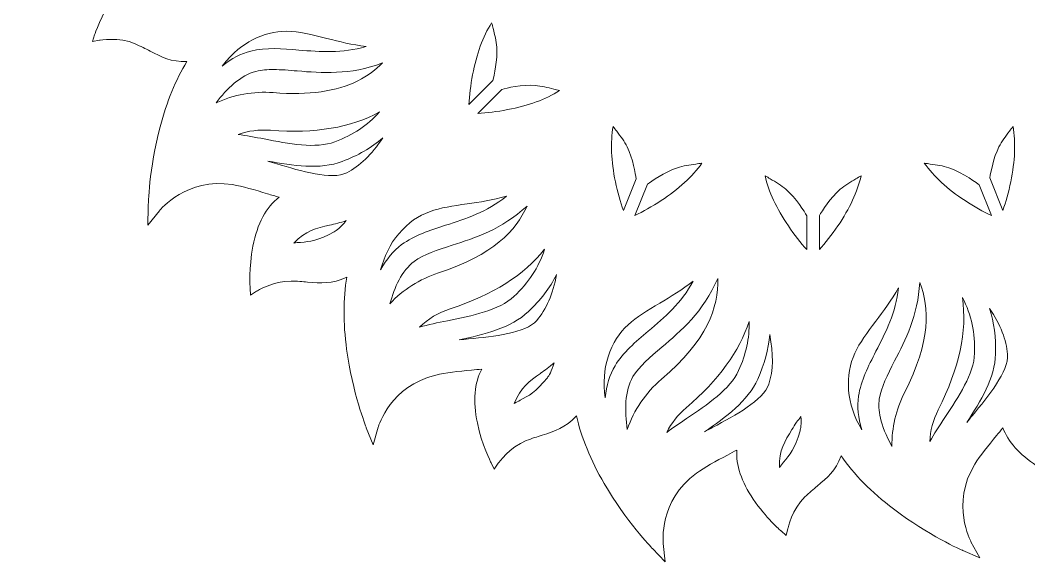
# Model space of a CAD drawing. Header units: millimetres. Extents: x 33 to 1311, y -849 to -20.
# Drawn here: x 32.5 to 272.9, y -849.2 to -720 of the extents above; entities that cross this region are included whole.
import ezdxf

# ---------------------------------------------------------------- set-up
doc = ezdxf.new("R2010")
doc.units = ezdxf.units.MM
doc.header["$MEASUREMENT"] = 0
doc.layers.add('Layer 5', color=7, linetype='Continuous')

msp = doc.modelspace()

# ---------------------------------------------------------------- linework, layer by layer
at = {"layer": 'Layer 5', "lineweight": 0}
for points, knots in [([(406, -695.91), (405.9, -695.93), (395.79, -696.97), (389.28, -688.02), (387.84, -686.04), (386.42, -683.38), (384.92, -680.57), (384.31, -679.42), (383.68, -678.25), (383.03, -677.08), (386.73, -677.46), (390.88, -676.15), (395.26, -673.2), (399.64, -670.25), (402.68, -666.74), (402.81, -666.59), (402.81, -666.59), (403.9, -665.32), (403.9, -665.32), (403.9, -665.32), (402.26, -664.96), (402.26, -664.96), (402.22, -664.95), (397.62, -663.92), (394.71, -660.9), (393.69, -659.83), (392.88, -658.87), (392.11, -657.94), (390.36, -655.86), (388.9, -654.11), (386.15, -652.78), (390.18, -649.82), (394.09, -645.88), (397.79, -641.02), (404.1, -632.74), (407.57, -624.81), (407.72, -624.48), (407.72, -624.48), (409.47, -620.43), (409.47, -620.43), (409.47, -620.43), (405.61, -622.57), (405.61, -622.57), (405.52, -622.62), (396.58, -627.46), (387.14, -621.67), (385.05, -620.4), (382.73, -618.49), (380.27, -616.46), (379.09, -615.5), (377.89, -614.51), (376.65, -613.54), (380.41, -612.6), (383.93, -609.75), (386.98, -605.14), (389.9, -600.74), (391.36, -596.33), (391.42, -596.14), (391.42, -596.14), (391.95, -594.55), (391.95, -594.55), (391.95, -594.55), (390.3, -594.85), (390.3, -594.85), (390.25, -594.85), (385.61, -595.66), (381.77, -593.98), (380.41, -593.39), (379.3, -592.81), (378.23, -592.25), (375.91, -591.04), (373.94, -590.02), (371.08, -589.79), (373.52, -585.62), (375.52, -580.67), (377.02, -575), (379.68, -564.94), (379.85, -556.28), (379.86, -555.92), (379.86, -555.92), (379.93, -551.5), (379.93, -551.5), (379.93, -551.5), (377.18, -554.96), (377.18, -554.96), (377.12, -555.04), (370.71, -562.93), (359.77, -561.2), (357.36, -560.82), (354.48, -559.94), (351.43, -559.02), (349.88, -558.55), (348.3, -558.06), (346.69, -557.62), (349.89, -555.33), (352.11, -551.32), (353.18, -545.79), (354.19, -540.61), (353.86, -535.97), (353.84, -535.78), (353.84, -535.78), (353.72, -534.11), (353.72, -534.11), (353.72, -534.11), (352.3, -535.01), (352.3, -535.01), (352.26, -535.04), (348.29, -537.56), (344.09, -537.48), (342.62, -537.45), (341.37, -537.34), (340.16, -537.23), (337.61, -537.01), (335.43, -536.82), (332.77, -537.64), (333.4, -532.92), (333.34, -527.66), (332.56, -521.95), (331.17, -511.64), (328.02, -503.58), (327.88, -503.24), (327.88, -503.24), (326.27, -499.17), (326.27, -499.17), (326.27, -499.17), (325.05, -503.37), (325.05, -503.37), (324.93, -503.77), (322.06, -513.23), (311.35, -515.81), (308.97, -516.38), (305.98, -516.67), (302.8, -516.98), (301.09, -517.15), (299.33, -517.32), (297.57, -517.54), (299.72, -514.2), (300.26, -509.59), (299.12, -504), (298.07, -498.83), (295.99, -494.67), (295.9, -494.5), (295.9, -494.5), (295.14, -493), (295.14, -493), (295.14, -493), (294.19, -494.38), (294.19, -494.38), (294.16, -494.42), (291.45, -498.27), (287.54, -499.8), (286.17, -500.34), (284.97, -500.71), (283.81, -501.08), (281.43, -501.82), (279.4, -502.47), (277.32, -504.14), (276.08, -499.6), (274.04, -494.85), (271.19, -489.95), (265.95, -480.96), (259.96, -474.72), (259.71, -474.46), (259.71, -474.46), (256.66, -471.31), (256.66, -471.31), (256.66, -471.31), (257.14, -475.66), (257.14, -475.66), (257.18, -476.08), (258.15, -485.92), (249.24, -492.4), (247.26, -493.83), (244.61, -495.25), (241.79, -496.75), (240.28, -497.55), (238.73, -498.39), (237.2, -499.26), (237.89, -495.35), (236.62, -490.89), (233.44, -486.17), (230.49, -481.8), (226.98, -478.75), (226.83, -478.63), (226.83, -478.63), (225.56, -477.54), (225.56, -477.54), (225.56, -477.54), (225.2, -479.17), (225.2, -479.17), (225.19, -479.22), (224.16, -483.82), (221.14, -486.72), (220.07, -487.75), (219.11, -488.55), (218.18, -489.33), (216.27, -490.93), (214.63, -492.31), (213.35, -494.66), (210.47, -490.93), (206.76, -487.32), (202.24, -483.88), (193.96, -477.57), (186.04, -474.1), (185.7, -473.96), (185.7, -473.96), (181.65, -472.2), (181.65, -472.2), (181.65, -472.2), (183.79, -476.06), (183.79, -476.06), (183.84, -476.15), (188.68, -485.09), (182.9, -494.54), (181.62, -496.62), (179.71, -498.94), (177.68, -501.41), (176.6, -502.72), (175.49, -504.08), (174.41, -505.47), (173.55, -501.6), (170.68, -497.97), (165.94, -494.84), (161.54, -491.92), (157.13, -490.46), (156.94, -490.4), (156.94, -490.4), (155.35, -489.88), (155.35, -489.88), (155.35, -489.88), (155.64, -491.53), (155.64, -491.53), (155.65, -491.57), (156.46, -496.21), (154.78, -500.05), (154.19, -501.41), (153.61, -502.52), (153.05, -503.59), (151.89, -505.81), (150.91, -507.7), (150.62, -510.37), (146.53, -508.03), (141.71, -506.1), (136.22, -504.65), (126.16, -501.99), (117.5, -501.82), (117.14, -501.81), (117.14, -501.81), (112.72, -501.74), (112.72, -501.74), (112.72, -501.74), (116.18, -504.49), (116.18, -504.49), (116.26, -504.55), (124.15, -510.96), (122.42, -521.9), (122.04, -524.31), (121.17, -527.19), (120.24, -530.24), (119.74, -531.87), (119.23, -533.55), (118.77, -535.24), (116.49, -532.01), (112.46, -529.76), (106.89, -528.68), (101.71, -527.67), (97.07, -528), (96.88, -528.02), (96.88, -528.02), (96.72, -528.03), (96.72, -528.03), (96.72, -528.03), (96.41, -527.96), (96.41, -527.96), (96.41, -527.96), (96.48, -528.05), (96.48, -528.05), (96.48, -528.05), (95.21, -528.14), (95.21, -528.14), (95.21, -528.14), (96.11, -529.55), (96.11, -529.55), (96.14, -529.59), (98.66, -533.57), (98.58, -537.77), (98.55, -539.24), (98.44, -540.49), (98.33, -541.7), (98.11, -544.19), (97.92, -546.31), (98.68, -548.88), (94, -548.28), (88.81, -548.35), (83.17, -549.11), (72.86, -550.5), (64.8, -553.65), (64.46, -553.79), (64.46, -553.79), (60.39, -555.4), (60.39, -555.4), (60.39, -555.4), (64.59, -556.62), (64.59, -556.62), (65, -556.74), (74.45, -559.61), (77.03, -570.32), (77.6, -572.7), (77.89, -575.7), (78.2, -578.87), (78.34, -580.33), (78.49, -581.83), (78.67, -583.33), (75.3, -580.99), (70.56, -580.37), (64.77, -581.55), (59.6, -582.6), (55.44, -584.68), (55.27, -584.77), (55.27, -584.77), (53.78, -585.53), (53.78, -585.53), (53.78, -585.53), (55.15, -586.48), (55.15, -586.48), (55.19, -586.51), (59.04, -589.22), (60.57, -593.13), (61.11, -594.5), (61.49, -595.7), (61.85, -596.85), (62.7, -599.58), (63.42, -601.85), (65.71, -604.26), (61.07, -605.48), (56.2, -607.56), (51.18, -610.48), (42.18, -615.72), (35.94, -621.71), (35.68, -621.97), (35.68, -621.97), (32.53, -625.01), (32.53, -625.01), (32.53, -625.01), (36.89, -624.54), (36.89, -624.54), (37.3, -624.49), (47.14, -623.53), (53.62, -632.43), (55.05, -634.41), (56.47, -637.07), (57.97, -639.88), (58.51, -640.89), (59.06, -641.92), (59.63, -642.95), (55.76, -642.33), (51.37, -643.6), (46.72, -646.74), (42.34, -649.69), (39.3, -653.2), (39.17, -653.35), (39.17, -653.35), (38.08, -654.62), (38.08, -654.62), (38.08, -654.62), (39.72, -654.98), (39.72, -654.98), (39.76, -654.99), (44.36, -656.02), (47.27, -659.04), (48.29, -660.11), (49.09, -661.07), (49.87, -662), (51.82, -664.32), (53.42, -666.23), (56.85, -667.6), (52.78, -670.57), (48.84, -674.53), (45.1, -679.43), (38.79, -687.71), (35.32, -695.64), (35.18, -695.97), (35.18, -695.97), (33.42, -700.02), (33.42, -700.02), (33.42, -700.02), (37.28, -697.88), (37.28, -697.88), (37.37, -697.83), (46.31, -692.99), (55.76, -698.77), (57.84, -700.05), (60.17, -701.96), (62.63, -703.99), (63.47, -704.68), (64.33, -705.38), (65.2, -706.08), (61.39, -706.99), (57.82, -709.84), (54.72, -714.52), (51.81, -718.92), (50.34, -723.33), (50.28, -723.51), (50.28, -723.51), (49.76, -725.11), (49.76, -725.11), (49.76, -725.11), (51.41, -724.81), (51.41, -724.81), (51.46, -724.8), (56.1, -724), (59.94, -725.68), (61.29, -726.27), (62.41, -726.85), (63.48, -727.41), (66.21, -728.83), (68.46, -730), (72.26, -729.92), (69.61, -734.24), (67.46, -739.44), (65.87, -745.45), (63.21, -755.51), (63.04, -764.17), (63.04, -764.53), (63.04, -764.53), (62.97, -768.91), (62.97, -768.91), (62.97, -768.91), (65.71, -765.49), (65.71, -765.49), (65.97, -765.17), (72.24, -757.53), (83.12, -759.25), (85.54, -759.63), (88.42, -760.5), (91.46, -761.43), (92.37, -761.71), (93.29, -761.99), (94.22, -762.26), (91.16, -764.58), (89.03, -768.53), (87.99, -773.9), (86.98, -779.09), (87.31, -783.72), (87.33, -783.92), (87.33, -783.92), (87.45, -785.59), (87.45, -785.59), (87.45, -785.59), (88.86, -784.68), (88.86, -784.68), (88.9, -784.66), (92.88, -782.14), (97.08, -782.22), (98.55, -782.25), (99.8, -782.36), (101.01, -782.46), (104.16, -782.74), (106.73, -782.97), (110.36, -781.3), (109.5, -786.4), (109.48, -792.17), (110.33, -798.5), (111.72, -808.81), (114.88, -816.87), (115.01, -817.21), (115.01, -817.21), (116.62, -821.28), (116.62, -821.28), (116.62, -821.28), (117.85, -817.08), (117.85, -817.08), (117.96, -816.68), (120.84, -807.22), (131.55, -804.64), (133.92, -804.07), (136.92, -803.78), (140.09, -803.47), (140.9, -803.39), (141.72, -803.31), (142.54, -803.22), (140.78, -806.5), (140.4, -810.84), (141.47, -816.03), (142.54, -821.22), (144.64, -825.39), (144.73, -825.56), (144.73, -825.56), (145.5, -827.06), (145.5, -827.06), (145.5, -827.06), (146.46, -825.68), (146.46, -825.68), (146.48, -825.65), (149.21, -821.79), (153.13, -820.27), (154.51, -819.73), (155.72, -819.36), (156.88, -818.99), (159.91, -818.05), (162.38, -817.28), (165.1, -814.37), (166.24, -819.48), (168.44, -824.9), (171.7, -830.5), (176.94, -839.49), (182.94, -845.73), (183.19, -845.99), (183.19, -845.99), (186.26, -849.17), (186.26, -849.17), (186.26, -849.17), (185.76, -844.78), (185.76, -844.78), (185.75, -844.68), (184.7, -834.57), (193.66, -828.05), (195.63, -826.62), (198.29, -825.2), (201.1, -823.7), (201.83, -823.31), (202.56, -822.92), (203.3, -822.52), (203.08, -826.09), (204.4, -830.07), (207.22, -834.25), (210.17, -838.63), (213.68, -841.67), (213.83, -841.8), (213.83, -841.8), (215.1, -842.89), (215.1, -842.89), (215.1, -842.89), (215.46, -841.25), (215.46, -841.25), (215.47, -841.21), (216.5, -836.61), (219.52, -833.7), (220.59, -832.68), (221.55, -831.87), (222.48, -831.09), (224.85, -829.11), (226.79, -827.48), (228.17, -823.91), (231.2, -828.3), (235.38, -832.56), (240.65, -836.57), (248.93, -842.88), (256.86, -846.35), (257.19, -846.49), (257.19, -846.49), (261.24, -848.25), (261.24, -848.25), (261.24, -848.25), (259.1, -844.39), (259.1, -844.39), (259.05, -844.3), (254.22, -835.36), (260, -825.91), (261.27, -823.83), (263.18, -821.51), (265.21, -819.04), (265.7, -818.45), (266.2, -817.84), (266.7, -817.22), (267.94, -820.49), (270.64, -823.56), (274.71, -826.27), (279.13, -829.22), (283.56, -830.7), (283.74, -830.77), (283.74, -830.77), (285.34, -831.29), (285.34, -831.29), (285.34, -831.29), (285.04, -829.63), (285.04, -829.63), (285.03, -829.59), (284.22, -824.91), (285.89, -821.05), (286.48, -819.68), (287.06, -818.57), (287.62, -817.49), (289.03, -814.76), (290.18, -812.52), (290.12, -808.76), (294.63, -811.71), (300.18, -814.08), (306.67, -815.8), (316.74, -818.46), (325.39, -818.63), (325.75, -818.64), (325.75, -818.64), (330.17, -818.71), (330.17, -818.71), (330.17, -818.71), (326.71, -815.96), (326.71, -815.96), (326.63, -815.9), (318.74, -809.49), (320.47, -798.55), (320.85, -796.14), (321.73, -793.26), (322.65, -790.21), (322.91, -789.38), (323.16, -788.54), (323.41, -787.7), (325.79, -789.94), (329.26, -791.54), (333.69, -792.41), (338.87, -793.41), (343.51, -793.08), (343.7, -793.06), (343.7, -793.06), (345.37, -792.94), (345.37, -792.94), (345.37, -792.94), (344.47, -791.53), (344.47, -791.53), (344.44, -791.49), (341.92, -787.51), (342, -783.32), (342.03, -781.84), (342.14, -780.59), (342.25, -779.38), (342.5, -776.56), (342.7, -774.21), (341.55, -771.14), (344.41, -771.7), (347.48, -771.98), (350.76, -771.98), (353.61, -771.98), (356.6, -771.77), (359.73, -771.35), (370.04, -769.95), (378.1, -766.8), (378.44, -766.67), (378.44, -766.67), (382.51, -765.06), (382.51, -765.06), (382.51, -765.06), (378.31, -763.83), (378.31, -763.83), (377.91, -763.72), (368.45, -760.84), (365.87, -750.13), (365.3, -747.76), (365.01, -744.76), (364.7, -741.59), (364.6, -740.59), (364.5, -739.56), (364.39, -738.54), (367.58, -740.01), (371.68, -740.28), (376.51, -739.3), (381.68, -738.25), (385.84, -736.16), (386.01, -736.08), (386.01, -736.08), (387.51, -735.32), (387.51, -735.32), (387.51, -735.32), (386.13, -734.36), (386.13, -734.36), (386.09, -734.34), (382.24, -731.62), (380.71, -727.72), (380.17, -726.35), (379.8, -725.15), (379.43, -723.99), (378.58, -721.27), (377.86, -719), (375.57, -716.58), (380.69, -715.44), (386.11, -713.23), (391.72, -709.97), (400.71, -704.73), (406.95, -698.74), (407.22, -698.48), (407.22, -698.48), (410.39, -695.41), (410.39, -695.41), (410.39, -695.41), (406, -695.91), (406, -695.91)], [0, 0, 0, 0, 1, 1, 1, 2, 2, 2, 3, 3, 3, 4, 4, 4, 5, 5, 5, 6, 6, 6, 7, 7, 7, 8, 8, 8, 9, 9, 9, 10, 10, 10, 11, 11, 11, 12, 12, 12, 13, 13, 13, 14, 14, 14, 15, 15, 15, 16, 16, 16, 17, 17, 17, 18, 18, 18, 19, 19, 19, 20, 20, 20, 21, 21, 21, 22, 22, 22, 23, 23, 23, 24, 24, 24, 25, 25, 25, 26, 26, 26, 27, 27, 27, 28, 28, 28, 29, 29, 29, 30, 30, 30, 31, 31, 31, 32, 32, 32, 33, 33, 33, 34, 34, 34, 35, 35, 35, 36, 36, 36, 37, 37, 37, 38, 38, 38, 39, 39, 39, 40, 40, 40, 41, 41, 41, 42, 42, 42, 43, 43, 43, 44, 44, 44, 45, 45, 45, 46, 46, 46, 47, 47, 47, 48, 48, 48, 49, 49, 49, 50, 50, 50, 51, 51, 51, 52, 52, 52, 53, 53, 53, 54, 54, 54, 55, 55, 55, 56, 56, 56, 57, 57, 57, 58, 58, 58, 59, 59, 59, 60, 60, 60, 61, 61, 61, 62, 62, 62, 63, 63, 63, 64, 64, 64, 65, 65, 65, 66, 66, 66, 67, 67, 67, 68, 68, 68, 69, 69, 69, 70, 70, 70, 71, 71, 71, 72, 72, 72, 73, 73, 73, 74, 74, 74, 75, 75, 75, 76, 76, 76, 77, 77, 77, 78, 78, 78, 79, 79, 79, 80, 80, 80, 81, 81, 81, 82, 82, 82, 83, 83, 83, 84, 84, 84, 85, 85, 85, 86, 86, 86, 87, 87, 87, 88, 88, 88, 89, 89, 89, 90, 90, 90, 91, 91, 91, 92, 92, 92, 93, 93, 93, 94, 94, 94, 95, 95, 95, 96, 96, 96, 97, 97, 97, 98, 98, 98, 99, 99, 99, 100, 100, 100, 101, 101, 101, 102, 102, 102, 103, 103, 103, 104, 104, 104, 105, 105, 105, 106, 106, 106, 107, 107, 107, 108, 108, 108, 109, 109, 109, 110, 110, 110, 111, 111, 111, 112, 112, 112, 113, 113, 113, 114, 114, 114, 115, 115, 115, 116, 116, 116, 117, 117, 117, 118, 118, 118, 119, 119, 119, 120, 120, 120, 121, 121, 121, 122, 122, 122, 123, 123, 123, 124, 124, 124, 125, 125, 125, 126, 126, 126, 127, 127, 127, 128, 128, 128, 129, 129, 129, 130, 130, 130, 131, 131, 131, 132, 132, 132, 133, 133, 133, 134, 134, 134, 135, 135, 135, 136, 136, 136, 137, 137, 137, 138, 138, 138, 139, 139, 139, 140, 140, 140, 141, 141, 141, 142, 142, 142, 143, 143, 143, 144, 144, 144, 145, 145, 145, 146, 146, 146, 147, 147, 147, 148, 148, 148, 149, 149, 149, 150, 150, 150, 151, 151, 151, 152, 152, 152, 153, 153, 153, 154, 154, 154, 155, 155, 155, 156, 156, 156, 157, 157, 157, 158, 158, 158, 159, 159, 159, 160, 160, 160, 161, 161, 161, 162, 162, 162, 163, 163, 163, 164, 164, 164, 165, 165, 165, 166, 166, 166, 167, 167, 167, 168, 168, 168, 169, 169, 169, 170, 170, 170, 171, 171, 171, 172, 172, 172, 173, 173, 173, 174, 174, 174, 175, 175, 175, 176, 176, 176, 177, 177, 177, 178, 178, 178, 179, 179, 179, 180, 180, 180, 181, 181, 181, 182, 182, 182, 183, 183, 183, 184, 184, 184, 185, 185, 185, 186, 186, 186, 187, 187, 187, 188, 188, 188, 189, 189, 189, 190, 190, 190, 191, 191, 191, 192, 192, 192, 193, 193, 193, 194, 194, 194, 195, 195, 195, 196, 196, 196, 197, 197, 197, 198, 198, 198, 199, 199, 199, 200, 200, 200, 201, 201, 201, 202, 202, 202, 203, 203, 203, 204, 204, 204, 205, 205, 205, 206, 206, 206, 207, 207, 207, 208, 208, 208, 209, 209, 209, 210, 210, 210, 211, 211, 211, 212, 212, 212, 213, 213, 213, 214, 214, 214, 215, 215, 215, 216, 216, 216, 217, 217, 217, 218, 218, 218, 219, 219, 219, 220, 220, 220, 221, 221, 221, 222, 222, 222, 223, 223, 223, 224, 224, 224, 225, 225, 225, 226, 226, 226, 227, 227, 227, 228, 228, 228, 228]), ([(140.34, -733.03), (141.28, -728.09), (142.8, -723.95), (144.88, -720.65), (144.99, -721.14), (145.11, -721.6), (145.23, -722.05), (145.61, -723.51), (146, -725.03), (146.1, -726.44), (146.34, -729.64), (145.47, -733.27), (145.17, -734.4), (145.17, -734.4), (139.46, -740.13), (139.46, -740.13), (139.6, -738.01), (139.86, -735.57), (140.34, -733.03)], [0, 0, 0, 0, 1, 1, 1, 2, 2, 2, 3, 3, 3, 4, 4, 4, 5, 5, 5, 6, 6, 6, 6]), ([(87.87, -724.75), (90.6, -723.34), (93.16, -722.69), (95.95, -722.69), (99.02, -722.69), (102.09, -723.48), (105.64, -724.39), (108.59, -725.14), (111.62, -725.92), (114.98, -726.3), (109.2, -728.01), (104.02, -727.58), (98.97, -727.15), (94.95, -726.82), (91.16, -726.5), (87.51, -727.41), (85.18, -727.98), (82.89, -729.18), (80.66, -730.97), (83.18, -727.72), (85.75, -725.84), (87.87, -724.75)], [0, 0, 0, 0, 1, 1, 1, 2, 2, 2, 3, 3, 3, 4, 4, 4, 5, 5, 5, 6, 6, 6, 7, 7, 7, 7]), ([(79.21, -739.75), (81.75, -736.41), (85.05, -733.17), (88.71, -732.26), (90.04, -731.93), (91.45, -731.81), (92.95, -731.81), (94.69, -731.81), (96.55, -731.97), (98.55, -732.14), (104.27, -732.61), (111.08, -733.18), (118.89, -730.24), (117.26, -731.85), (115.36, -733.33), (113.01, -734.51), (107.98, -737.04), (101.39, -737.96), (92.85, -737.31), (88.06, -736.95), (83.44, -737.79), (79.21, -739.75)], [0, 0, 0, 0, 1, 1, 1, 2, 2, 2, 3, 3, 3, 4, 4, 4, 5, 5, 5, 6, 6, 6, 7, 7, 7, 7]), ([(148.68, -741.37), (146.14, -741.86), (143.7, -742.12), (141.58, -742.26), (141.58, -742.26), (147.28, -736.53), (147.28, -736.53), (148.45, -736.23), (152.06, -735.37), (155.28, -735.61), (156.69, -735.72), (158.2, -736.11), (159.67, -736.48), (160.11, -736.6), (160.57, -736.72), (161.05, -736.84), (157.76, -738.91), (153.62, -740.43), (148.68, -741.37)], [0, 0, 0, 0, 1, 1, 1, 2, 2, 2, 3, 3, 3, 4, 4, 4, 5, 5, 5, 6, 6, 6, 6]), ([(90.7, -748.36), (88.53, -747.94), (86.42, -747.52), (84.48, -747.29), (86.9, -746.42), (89.47, -746.08), (92.17, -746.29), (102.84, -747.09), (111.37, -745.66), (118.16, -741.91), (115.22, -745.21), (111.9, -747.37), (107.52, -749.04), (103, -750.76), (96.47, -749.49), (90.7, -748.36)], [0, 0, 0, 0, 1, 1, 1, 2, 2, 2, 3, 3, 3, 4, 4, 4, 5, 5, 5, 5]), ([(173.83, -745.37), (174.12, -745.77), (174.41, -746.15), (174.69, -746.52), (175.6, -747.73), (176.54, -748.98), (177.17, -750.24), (178.59, -753.05), (179.16, -756.66), (179.32, -757.88), (179.32, -757.88), (176.27, -765.42), (176.27, -765.42), (175.59, -763.41), (174.9, -761.06), (174.37, -758.54), (173.35, -753.62), (173.17, -749.21), (173.83, -745.37)], [0, 0, 0, 0, 1, 1, 1, 2, 2, 2, 3, 3, 3, 4, 4, 4, 5, 5, 5, 6, 6, 6, 6]), ([(268.58, -758.55), (268.06, -761.05), (267.38, -763.38), (266.7, -765.38), (266.7, -765.38), (263.6, -757.64), (263.6, -757.64), (263.82, -756.21), (264.44, -752.88), (265.77, -750.24), (266.41, -748.98), (267.35, -747.73), (268.26, -746.52), (268.54, -746.15), (268.83, -745.77), (269.12, -745.37), (269.78, -749.21), (269.6, -753.62), (268.58, -758.55)], [0, 0, 0, 0, 1, 1, 1, 2, 2, 2, 3, 3, 3, 4, 4, 4, 5, 5, 5, 6, 6, 6, 6]), ([(110.36, -756.41), (106.69, -758.23), (99.47, -756.03), (93.66, -754.26), (92.94, -754.04), (92.22, -753.82), (91.51, -753.61), (97.47, -754.75), (103.97, -755.74), (109.3, -753.71), (113.05, -752.29), (116.17, -750.5), (118.94, -748.1), (116.31, -752.1), (113.44, -754.88), (110.36, -756.41)], [0, 0, 0, 0, 1, 1, 1, 2, 2, 2, 3, 3, 3, 4, 4, 4, 5, 5, 5, 5]), ([(182.04, -759.15), (182.92, -758.48), (186.04, -756.23), (189.16, -755.21), (190.5, -754.76), (192.05, -754.54), (193.54, -754.33), (194, -754.27), (194.48, -754.2), (194.97, -754.13), (192.72, -757.3), (189.47, -760.3), (185.27, -763.06), (183.11, -764.48), (180.94, -765.66), (179.03, -766.6), (179.03, -766.6), (182.04, -759.15), (182.04, -759.15)], [0, 0, 0, 0, 1, 1, 1, 2, 2, 2, 3, 3, 3, 4, 4, 4, 5, 5, 5, 6, 6, 6, 6]), ([(249.4, -754.33), (250.9, -754.54), (252.44, -754.76), (253.79, -755.21), (257.31, -756.37), (260.78, -759.12), (261.05, -759.33), (261.05, -759.33), (263.97, -766.62), (263.97, -766.62), (262.05, -765.68), (259.86, -764.49), (257.68, -763.06), (253.48, -760.3), (250.22, -757.3), (247.97, -754.12), (248.47, -754.2), (248.94, -754.27), (249.4, -754.33)], [0, 0, 0, 0, 1, 1, 1, 2, 2, 2, 3, 3, 3, 4, 4, 4, 5, 5, 5, 6, 6, 6, 6]), ([(215.58, -769.08), (212.75, -764.93), (210.89, -760.92), (210.03, -757.12), (210.46, -757.38), (210.87, -757.62), (211.27, -757.86), (212.57, -758.63), (213.92, -759.42), (214.99, -760.34), (217.47, -762.48), (219.44, -765.76), (219.97, -766.69), (219.97, -766.69), (219.98, -774.73), (219.98, -774.73), (218.58, -773.14), (217.03, -771.22), (215.58, -769.08)], [0, 0, 0, 0, 1, 1, 1, 2, 2, 2, 3, 3, 3, 4, 4, 4, 5, 5, 5, 6, 6, 6, 6]), ([(227.37, -769.09), (225.92, -771.22), (224.38, -773.14), (222.98, -774.73), (222.98, -774.73), (222.97, -766.59), (222.97, -766.59), (223.61, -765.52), (225.56, -762.41), (227.96, -760.34), (229.03, -759.42), (230.38, -758.63), (231.68, -757.86), (232.08, -757.62), (232.49, -757.38), (232.91, -757.12), (232.05, -760.92), (230.2, -764.93), (227.37, -769.09)], [0, 0, 0, 0, 1, 1, 1, 2, 2, 2, 3, 3, 3, 4, 4, 4, 5, 5, 5, 6, 6, 6, 6]), ([(122.73, -770.96), (127.36, -765.49), (132.25, -764.8), (139.01, -763.83), (142.03, -763.4), (145.13, -762.95), (148.39, -762.02), (143.7, -765.81), (138.75, -767.39), (133.92, -768.93), (130.09, -770.16), (126.46, -771.32), (123.43, -773.55), (121.48, -774.99), (119.81, -776.99), (118.43, -779.54), (119.27, -776.42), (120.62, -773.45), (122.73, -770.96)], [0, 0, 0, 0, 1, 1, 1, 2, 2, 2, 3, 3, 3, 4, 4, 4, 5, 5, 5, 6, 6, 6, 6]), ([(120.62, -787.65), (121.7, -783.77), (123.48, -779.73), (126.4, -777.58), (128.76, -775.83), (131.86, -774.84), (135.45, -773.7), (140.85, -771.97), (147.28, -769.91), (153.31, -764.34), (150.68, -770.27), (145.36, -775.96), (132.19, -780.29), (127.68, -781.77), (123.76, -784.27), (120.62, -787.65)], [0, 0, 0, 0, 1, 1, 1, 2, 2, 2, 3, 3, 3, 4, 4, 4, 5, 5, 5, 5]), ([(107.37, -770.5), (103.47, -772.63), (101.56, -772.8), (99.35, -773), (98.84, -773.05), (98.31, -773.1), (97.75, -773.17), (100.56, -770.22), (103.11, -769.63), (106.24, -768.9), (107.53, -768.61), (108.85, -768.3), (110.25, -767.83), (108.88, -769.49), (107.92, -770.2), (107.37, -770.5)], [0, 0, 0, 0, 1, 1, 1, 2, 2, 2, 3, 3, 3, 4, 4, 4, 5, 5, 5, 5]), ([(127.72, -793.23), (129.73, -791.24), (132.16, -789.77), (135, -788.84), (145.27, -785.46), (152.65, -780.81), (157.48, -774.65), (156.03, -779.11), (153.75, -782.53), (150.2, -785.88), (146.68, -789.21), (140.16, -790.52), (134.4, -791.69), (132.02, -792.17), (129.73, -792.63), (127.72, -793.23)], [0, 0, 0, 0, 1, 1, 1, 2, 2, 2, 3, 3, 3, 4, 4, 4, 5, 5, 5, 5]), ([(155.63, -791.61), (152.93, -794.69), (145.42, -795.43), (139.39, -796.01), (138.62, -796.09), (137.86, -796.16), (137.11, -796.24), (143.06, -795.01), (149.47, -793.44), (153.63, -789.52), (156.53, -786.78), (158.72, -783.95), (160.36, -780.7), (159.46, -785.38), (157.88, -789.03), (155.63, -791.61)], [0, 0, 0, 0, 1, 1, 1, 2, 2, 2, 3, 3, 3, 4, 4, 4, 5, 5, 5, 5]), ([(171.93, -810.06), (171.45, -806.52), (171.68, -803.26), (172.62, -800.32), (174.81, -793.5), (179.05, -790.98), (184.93, -787.5), (187.56, -785.94), (190.27, -784.34), (192.93, -782.22), (190.04, -787.52), (186.08, -790.88), (182.21, -794.16), (179.13, -796.76), (176.22, -799.22), (174.28, -802.44), (173, -804.56), (172.22, -807.11), (171.93, -810.06)], [0, 0, 0, 0, 1, 1, 1, 2, 2, 2, 3, 3, 3, 4, 4, 4, 5, 5, 5, 6, 6, 6, 6]), ([(185.35, -805.64), (181.54, -808.92), (178.79, -812.97), (177.21, -817.59), (176.56, -813.24), (176.53, -808.39), (178.56, -805.02), (180.08, -802.5), (182.56, -800.41), (185.43, -797.97), (189.94, -794.16), (195.33, -789.6), (198.75, -781.61), (198.89, -788.64), (196.35, -796.18), (185.35, -805.64)], [0, 0, 0, 0, 1, 1, 1, 2, 2, 2, 3, 3, 3, 4, 4, 4, 5, 5, 5, 5]), ([(243.26, -808.86), (241.22, -812.9), (240.21, -817.23), (240.27, -821.64), (237.28, -816.37), (236.91, -812.72), (237.25, -810.42), (237.69, -807.51), (239.18, -804.62), (240.91, -801.27), (243.44, -796.36), (246.46, -790.5), (246.9, -782.57), (249.26, -788.61), (249.57, -796.38), (243.26, -808.86)], [0, 0, 0, 0, 1, 1, 1, 2, 2, 2, 3, 3, 3, 4, 4, 4, 5, 5, 5, 5]), ([(232.31, -809.67), (231.94, -812.14), (232.2, -814.82), (233.08, -817.69), (231.25, -814.58), (230.21, -811.46), (229.95, -808.35), (229.36, -801.21), (232.32, -797.26), (236.42, -791.79), (238.26, -789.34), (240.16, -786.81), (241.81, -783.82), (241.18, -789.84), (238.79, -794.46), (236.46, -798.98), (234.62, -802.56), (232.87, -805.95), (232.31, -809.67)], [0, 0, 0, 0, 1, 1, 1, 2, 2, 2, 3, 3, 3, 4, 4, 4, 5, 5, 5, 6, 6, 6, 6]), ([(252.89, -814.74), (251.56, -816.75), (250.27, -818.69), (249.27, -820.52), (249.37, -817.92), (250.05, -815.38), (251.29, -812.92), (256.34, -802.93), (258.23, -794.17), (257.05, -786.18), (259.26, -790.44), (260.1, -794.55), (259.95, -799.46), (259.82, -804.3), (256.14, -809.84), (252.89, -814.74)], [0, 0, 0, 0, 1, 1, 1, 2, 2, 2, 3, 3, 3, 4, 4, 4, 5, 5, 5, 5]), ([(259.43, -814.3), (258.98, -814.85), (258.53, -815.39), (258.09, -815.93), (261.41, -810.88), (264.79, -805.28), (264.95, -799.6), (265.07, -795.66), (264.63, -792.16), (263.53, -788.76), (266.15, -792.65), (267.58, -796.31), (267.81, -799.69), (268.08, -803.78), (263.29, -809.61), (259.43, -814.3)], [0, 0, 0, 0, 1, 1, 1, 2, 2, 2, 3, 3, 3, 4, 4, 4, 5, 5, 5, 5]), ([(191.35, -815), (189.69, -816.12), (188.07, -817.21), (186.63, -818.3), (187.72, -816.11), (189.25, -814.15), (191.22, -812.47), (199.01, -805.76), (203.95, -798.99), (206.23, -791.86), (206.33, -795.93), (205.51, -799.6), (203.73, -803.59), (201.75, -808), (196.23, -811.72), (191.35, -815)], [0, 0, 0, 0, 1, 1, 1, 2, 2, 2, 3, 3, 3, 4, 4, 4, 5, 5, 5, 5]), ([(210.91, -806.8), (209.6, -810.69), (202.94, -814.24), (197.6, -817.09), (196.93, -817.45), (196.27, -817.8), (195.62, -818.15), (200.64, -814.74), (205.95, -810.84), (208.29, -805.63), (209.91, -802.01), (210.85, -798.59), (211.13, -794.99), (212.07, -799.62), (212, -803.58), (210.91, -806.8)], [0, 0, 0, 0, 1, 1, 1, 2, 2, 2, 3, 3, 3, 4, 4, 4, 5, 5, 5, 5]), ([(158.15, -805.27), (155.36, -808.73), (153.66, -809.62), (151.69, -810.65), (151.24, -810.89), (150.77, -811.14), (150.28, -811.42), (151.75, -807.61), (153.88, -806.09), (156.49, -804.23), (156.49, -804.23), (156.5, -804.22), (156.51, -804.22), (157.52, -803.5), (158.65, -802.69), (159.79, -801.7), (159.15, -803.77), (158.53, -804.79), (158.15, -805.27)], [0, 0, 0, 0, 1, 1, 1, 2, 2, 2, 3, 3, 3, 4, 4, 4, 5, 5, 5, 6, 6, 6, 6]), ([(218.36, -817.96), (217.11, -822.23), (215.88, -823.7), (214.46, -825.41), (214.13, -825.8), (213.8, -826.21), (213.45, -826.65), (213.35, -822.58), (214.74, -820.35), (216.44, -817.63), (216.8, -817.06), (217.15, -816.49), (217.49, -815.9), (217.87, -815.46), (218.23, -815.01), (218.56, -814.55), (218.69, -816.39), (218.52, -817.42), (218.36, -817.96)], [0, 0, 0, 0, 1, 1, 1, 2, 2, 2, 3, 3, 3, 4, 4, 4, 5, 5, 5, 6, 6, 6, 6])]:
    msp.add_open_spline(points, degree=3, knots=knots, dxfattribs=at)

doc.saveas('drawing.dxf')
